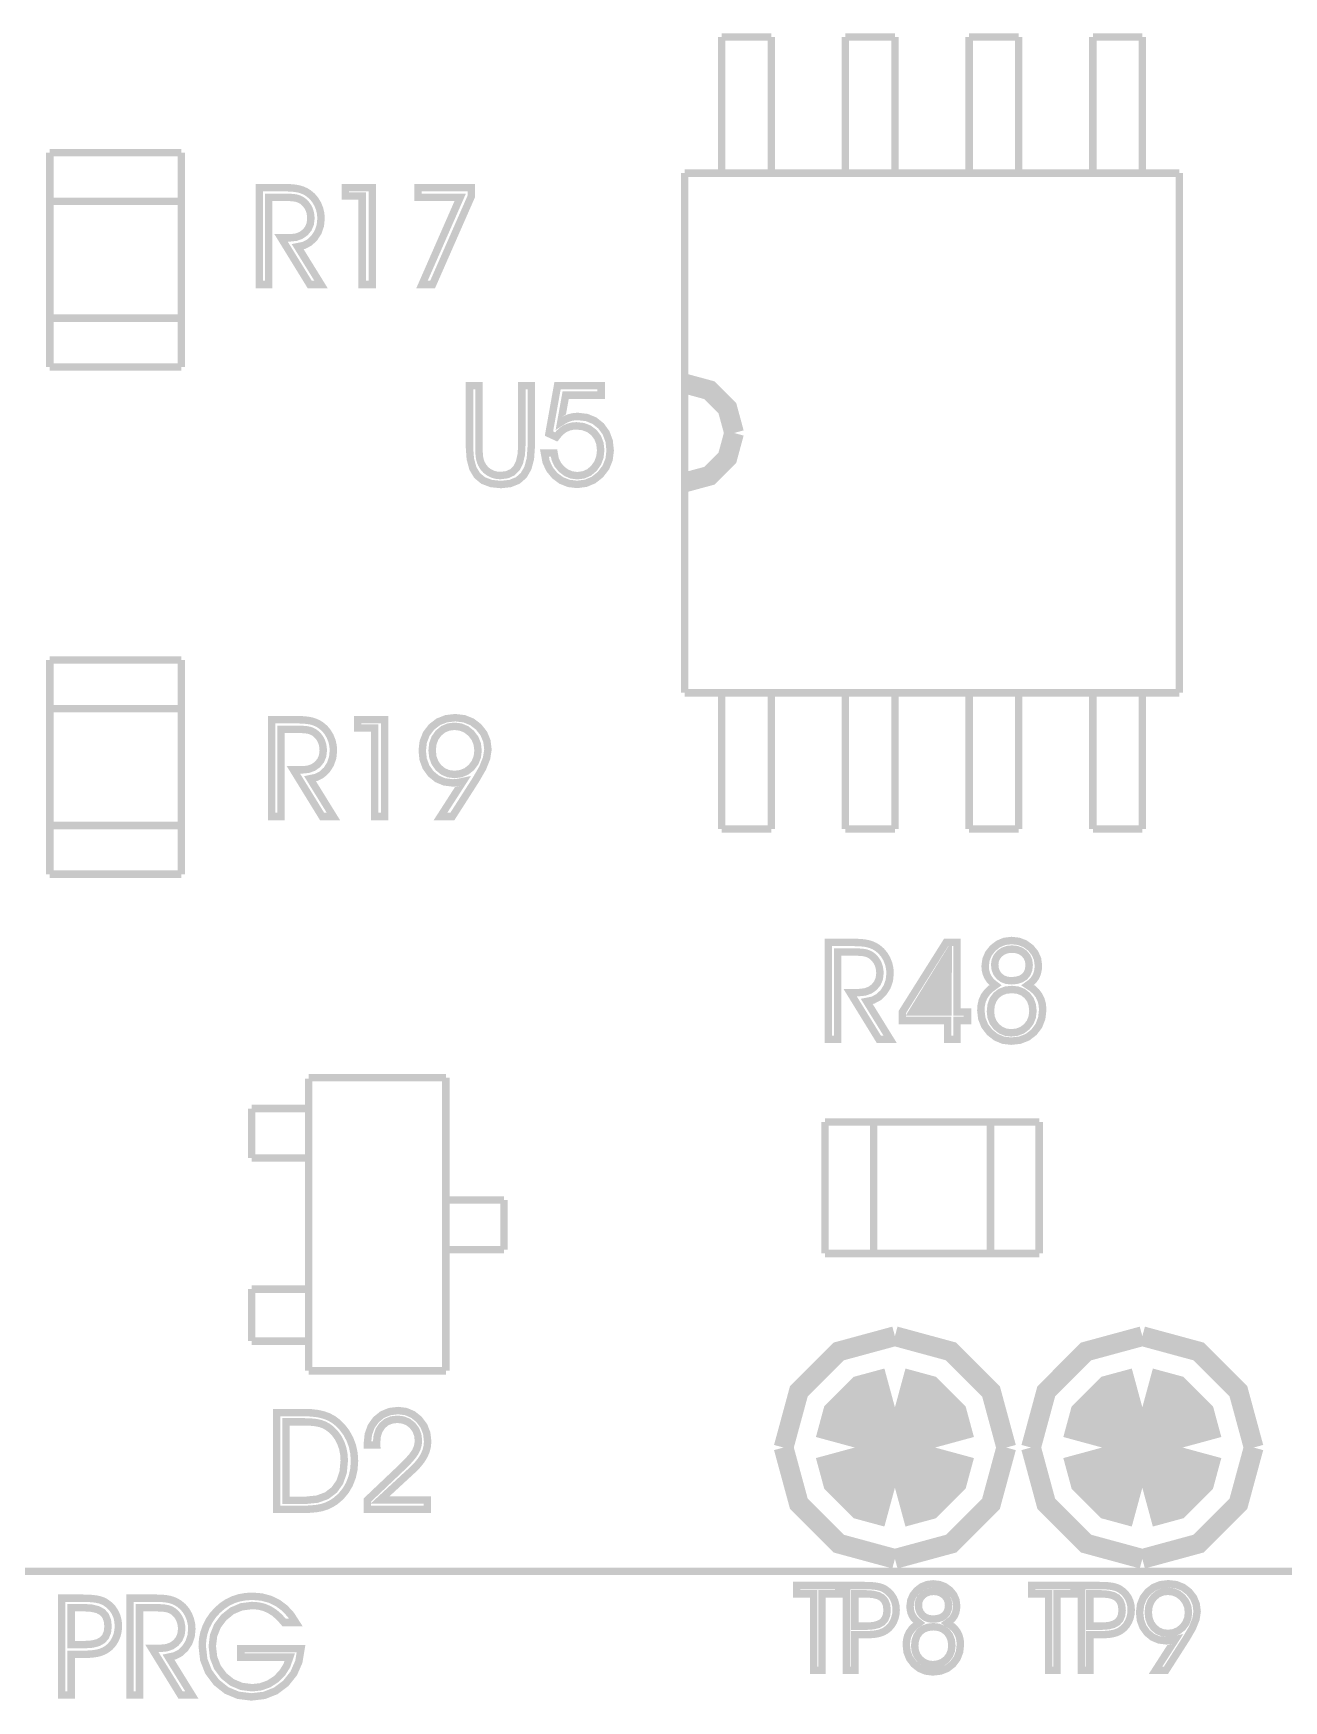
# Model space of a CAD drawing. Extents: x -2.25 to 2.25, y -2.04 to 2.05.
# Drawn here: x 0.677 to 1.182, y 0.141 to 0.815 of the extents above; entities that cross this region are included whole.
import ezdxf

# ---------------------------------------------------------------- set-up
doc = ezdxf.new("R2010")
doc.units = 0
doc.header["$LTSCALE"] = 0.000394
for name, color, linetype in [('DD', 7, 'CONTINUOUS'), ('M4', 7, 'CONTINUOUS'), ('ML', 7, 'CONTINUOUS'), ('TO', 7, 'CONTINUOUS')]:
    doc.layers.add(name, color=color, linetype=linetype)

msp = doc.modelspace()

# ---------------------------------------------------------------- linework, layer by layer
at = {"layer": 'DD', "linetype": 'CONTINUOUS', "const_width": 0.003}
msp.add_lwpolyline([(-1.89, 0.193307), (1.81, 0.193307)], dxfattribs=at)
at = {"layer": 'M4', "color": 7, "linetype": 'CONTINUOUS', "const_width": 0.003}
for points in [[(0.954996, 0.813307), (0.975, 0.813307)], [(0.954996, 0.758307), (0.954996, 0.813307)], [(0.975, 0.758307), (0.975, 0.813307)], [(1.005, 0.813307), (1.025, 0.813307)], [(1.005, 0.758307), (1.005, 0.813307)], [(1.025, 0.758307), (1.025, 0.813307)], [(1.055, 0.758307), (1.055, 0.813307)], [(1.055, 0.813307), (1.074996, 0.813307)], [(1.074996, 0.758307), (1.074996, 0.813307)], [(1.105, 0.813307), (1.125, 0.813307)], [(1.105, 0.758307), (1.105, 0.813307)], [(1.125, 0.758307), (1.125, 0.813307)], [(0.683425, 0.76661), (0.736571, 0.76661)], [(0.683425, 0.680004), (0.683425, 0.76661)], [(0.736571, 0.680004), (0.736571, 0.76661)], [(0.94, 0.673307), (0.94, 0.758307)], [(0.94, 0.758307), (1.14, 0.758307)], [(1.14, 0.548307), (1.14, 0.758307)], [(0.683425, 0.746925), (0.736571, 0.746925)], [(0.683425, 0.699689), (0.736571, 0.699689)], [(0.683425, 0.680004), (0.736571, 0.680004)], [(0.94, 0.632307), (0.94, 0.673307)], [(0.959996, 0.653307), (0.957259, 0.663385), (0.950078, 0.670566), (0.94, 0.673303)], [(0.959996, 0.653307), (0.957259, 0.663385), (0.950078, 0.670566), (0.94, 0.673303)], [(0.94, 0.633311), (0.950078, 0.636048), (0.957259, 0.643229), (0.959996, 0.653307)], [(0.94, 0.633311), (0.950078, 0.636048), (0.957259, 0.643229), (0.959996, 0.653307)], [(0.94, 0.548307), (0.94, 0.633307)], [(0.683425, 0.56161), (0.736571, 0.56161)], [(0.683425, 0.475004), (0.683425, 0.56161)], [(0.736571, 0.475004), (0.736571, 0.56161)], [(0.94, 0.548307), (1.14, 0.548307)], [(0.954996, 0.493307), (0.954996, 0.548307)], [(0.975, 0.493307), (0.975, 0.548307)], [(1.005, 0.493307), (1.005, 0.548307)], [(1.025, 0.493307), (1.025, 0.548307)], [(1.055, 0.493307), (1.055, 0.548307)], [(1.074996, 0.493307), (1.074996, 0.548307)], [(1.105, 0.493307), (1.105, 0.548307)], [(1.125, 0.493307), (1.125, 0.548307)], [(0.683425, 0.541925), (0.736571, 0.541925)], [(0.683425, 0.494689), (0.736571, 0.494689)], [(0.954996, 0.493307), (0.975, 0.493307)], [(1.005, 0.493307), (1.025, 0.493307)], [(1.055, 0.493307), (1.074996, 0.493307)], [(1.105, 0.493307), (1.125, 0.493307)], [(0.683425, 0.475004), (0.736571, 0.475004)], [(0.788, 0.392807), (0.8435, 0.392807)], [(0.788, 0.274307), (0.788, 0.392307)], [(0.8435, 0.274307), (0.8435, 0.392807)], [(0.765, 0.360307), (0.765, 0.380307)], [(0.765, 0.380307), (0.788, 0.380307)], [(0.996693, 0.374882), (1.083303, 0.374882)], [(0.996693, 0.321732), (0.996693, 0.374882)], [(1.016378, 0.321732), (1.016378, 0.374882)], [(1.063618, 0.321732), (1.063618, 0.374882)], [(1.083303, 0.321732), (1.083303, 0.374882)], [(0.765, 0.360307), (0.788, 0.360307)], [(0.844, 0.343307), (0.867, 0.343307)], [(0.867, 0.323307), (0.867, 0.343307)], [(0.844, 0.323307), (0.867, 0.323307)], [(0.996693, 0.321732), (1.083303, 0.321732)], [(0.765, 0.286307), (0.765, 0.307307)], [(0.765, 0.307307), (0.788, 0.307307)], [(0.765, 0.286307), (0.788, 0.286307)], [(0.788, 0.274307), (0.8435, 0.274307)]]:
    msp.add_lwpolyline(points, dxfattribs=at)
at = {"layer": 'ML', "color": 7, "linetype": 'CONTINUOUS', "const_width": 0.0325}
for points in [[(1.025, 0.259555), (1.01681, 0.257331), (1.010976, 0.251497), (1.008752, 0.243307)], [(1.025, 0.259555), (1.01681, 0.257331), (1.010976, 0.251497), (1.008752, 0.243307)], [(1.041248, 0.243307), (1.039024, 0.251497), (1.03319, 0.257331), (1.025, 0.259555)], [(1.041248, 0.243307), (1.039024, 0.251497), (1.03319, 0.257331), (1.025, 0.259555)], [(1.125, 0.259555), (1.11681, 0.257331), (1.110976, 0.251497), (1.108752, 0.243307)], [(1.125, 0.259555), (1.11681, 0.257331), (1.110976, 0.251497), (1.108752, 0.243307)], [(1.141248, 0.243307), (1.139024, 0.251497), (1.13319, 0.257331), (1.125, 0.259555)], [(1.141248, 0.243307), (1.139024, 0.251497), (1.13319, 0.257331), (1.125, 0.259555)], [(1.008752, 0.243307), (1.010976, 0.235117), (1.01681, 0.229283), (1.025, 0.227059)], [(1.008752, 0.243307), (1.010976, 0.235117), (1.01681, 0.229283), (1.025, 0.227059)], [(1.025, 0.227059), (1.03319, 0.229283), (1.039024, 0.235117), (1.041248, 0.243307)], [(1.025, 0.227059), (1.03319, 0.229283), (1.039024, 0.235117), (1.041248, 0.243307)], [(1.108748, 0.243307), (1.110972, 0.235117), (1.116806, 0.229283), (1.124996, 0.227059)], [(1.108748, 0.243307), (1.110972, 0.235117), (1.116806, 0.229283), (1.124996, 0.227059)], [(1.124996, 0.227059), (1.133186, 0.229283), (1.13902, 0.235117), (1.141244, 0.243307)], [(1.124996, 0.227059), (1.133186, 0.229283), (1.13902, 0.235117), (1.141244, 0.243307)]]:
    msp.add_lwpolyline(points, dxfattribs=at)
at = {"layer": 'TO', "color": 7, "linetype": 'CONTINUOUS'}
for points, const_width in [([(0.771878, 0.748583), (0.771878, 0.713307), (0.768091, 0.713307), (0.768091, 0.752425), (0.778598, 0.752425), (0.780758, 0.752367), (0.782615, 0.752193), (0.784173, 0.751902), (0.785535, 0.751478), (0.786809, 0.7509), (0.788, 0.750169), (0.789449, 0.748956), (0.790679, 0.747497), (0.791693, 0.745787), (0.792449, 0.743925), (0.792901, 0.741991), (0.793051, 0.739984), (0.792752, 0.737097), (0.791853, 0.734492), (0.790354, 0.732169), (0.788401, 0.730311), (0.78615, 0.72912), (0.783598, 0.728594), (0.793051, 0.713307), (0.788484, 0.713307), (0.776874, 0.732169), (0.780579, 0.732169), (0.782899, 0.732411), (0.78491, 0.733135), (0.786614, 0.734343), (0.787905, 0.735931), (0.788682, 0.737797), (0.788941, 0.739937), (0.788862, 0.741271), (0.788625, 0.742525), (0.788228, 0.743697), (0.787681, 0.744776), (0.786978, 0.74576), (0.786118, 0.74665), (0.785295, 0.74728), (0.784369, 0.747778), (0.783339, 0.748146), (0.781973, 0.748388), (0.780041, 0.748534), (0.777543, 0.748583), (0.771878, 0.748583)], 0.003), ([(0.771878, 0.748583), (0.771878, 0.713307), (0.768091, 0.713307), (0.768091, 0.752425), (0.778598, 0.752425), (0.780758, 0.752367), (0.782615, 0.752193), (0.784173, 0.751902), (0.785535, 0.751478), (0.786809, 0.7509), (0.788, 0.750169), (0.789449, 0.748956), (0.790679, 0.747497), (0.791693, 0.745787), (0.792449, 0.743925), (0.792901, 0.741991), (0.793051, 0.739984), (0.792752, 0.737097), (0.791853, 0.734492), (0.790354, 0.732169), (0.788401, 0.730311), (0.78615, 0.72912), (0.783598, 0.728594), (0.793051, 0.713307), (0.788484, 0.713307), (0.776874, 0.732169), (0.780579, 0.732169), (0.782899, 0.732411), (0.78491, 0.733135), (0.786614, 0.734343), (0.787905, 0.735931), (0.788682, 0.737797), (0.788941, 0.739937), (0.788862, 0.741271), (0.788625, 0.742525), (0.788228, 0.743697), (0.787681, 0.744776), (0.786978, 0.74576), (0.786118, 0.74665), (0.785295, 0.74728), (0.784369, 0.747778), (0.783339, 0.748146), (0.781973, 0.748388), (0.780041, 0.748534), (0.777543, 0.748583), (0.771878, 0.748583)], 0.003), ([(0.813756, 0.713307), (0.809673, 0.713307), (0.809673, 0.749071), (0.80285, 0.749071), (0.80285, 0.752425), (0.813756, 0.752425), (0.813756, 0.713307)], 0.003), ([(0.813756, 0.713307), (0.809673, 0.713307), (0.809673, 0.749071), (0.80285, 0.749071), (0.80285, 0.752425), (0.813756, 0.752425), (0.813756, 0.713307)], 0.003), ([(0.838138, 0.713307), (0.833839, 0.713307), (0.849315, 0.748583), (0.832197, 0.748583), (0.832197, 0.752425), (0.853772, 0.752425), (0.853772, 0.748906), (0.838138, 0.713307)], 0.003), ([(0.838138, 0.713307), (0.833839, 0.713307), (0.849315, 0.748583), (0.832197, 0.748583), (0.832197, 0.752425), (0.853772, 0.752425), (0.853772, 0.748906), (0.838138, 0.713307)], 0.003), ([(0.853035, 0.672425), (0.856878, 0.672425), (0.856878, 0.647685), (0.856903, 0.645928), (0.856979, 0.644494), (0.857106, 0.643386), (0.857295, 0.642472), (0.857547, 0.641632), (0.857866, 0.640862), (0.858678, 0.639479), (0.859703, 0.638315), (0.860949, 0.63737), (0.862357, 0.636667), (0.863886, 0.636244), (0.865535, 0.636102), (0.868231, 0.636439), (0.870416, 0.637449), (0.872091, 0.63913), (0.873268, 0.64151), (0.873974, 0.644632), (0.874209, 0.648492), (0.874209, 0.672425), (0.877996, 0.672425), (0.877996, 0.647547), (0.87766, 0.642908), (0.876651, 0.639128), (0.874969, 0.636205), (0.87261, 0.634133), (0.869552, 0.632888), (0.865799, 0.632472), (0.861797, 0.632879), (0.858574, 0.634099), (0.856126, 0.63613), (0.854408, 0.63902), (0.853378, 0.642825), (0.853035, 0.647547), (0.853035, 0.672425)], 0.003), ([(0.853035, 0.672425), (0.856878, 0.672425), (0.856878, 0.647685), (0.856903, 0.645928), (0.856979, 0.644494), (0.857106, 0.643386), (0.857295, 0.642472), (0.857547, 0.641632), (0.857866, 0.640862), (0.858678, 0.639479), (0.859703, 0.638315), (0.860949, 0.63737), (0.862357, 0.636667), (0.863886, 0.636244), (0.865535, 0.636102), (0.868231, 0.636439), (0.870416, 0.637449), (0.872091, 0.63913), (0.873268, 0.64151), (0.873974, 0.644632), (0.874209, 0.648492), (0.874209, 0.672425), (0.877996, 0.672425), (0.877996, 0.647547), (0.87766, 0.642908), (0.876651, 0.639128), (0.874969, 0.636205), (0.87261, 0.634133), (0.869552, 0.632888), (0.865799, 0.632472), (0.861797, 0.632879), (0.858574, 0.634099), (0.856126, 0.63613), (0.854408, 0.63902), (0.853378, 0.642825), (0.853035, 0.647547), (0.853035, 0.672425)], 0.003), ([(0.883343, 0.645181), (0.88724, 0.645181), (0.887668, 0.642767), (0.888661, 0.640608), (0.89022, 0.638709), (0.892164, 0.637231), (0.894312, 0.636344), (0.896665, 0.636047), (0.899164, 0.636378), (0.90139, 0.637369), (0.903343, 0.63902), (0.904855, 0.64115), (0.905764, 0.643592), (0.906067, 0.646339), (0.905764, 0.649086), (0.904855, 0.651463), (0.903343, 0.653472), (0.901338, 0.654985), (0.898958, 0.655894), (0.896209, 0.656197), (0.8946, 0.656071), (0.893096, 0.655696), (0.891697, 0.655075), (0.890407, 0.654205), (0.889217, 0.653075), (0.88813, 0.651685), (0.885165, 0.653051), (0.888634, 0.672425), (0.906276, 0.672425), (0.906276, 0.668583), (0.891917, 0.668583), (0.889953, 0.657673), (0.891076, 0.658407), (0.892189, 0.658993), (0.893291, 0.659433), (0.894429, 0.659739), (0.895624, 0.659923), (0.896878, 0.659984), (0.900463, 0.659553), (0.90359, 0.658262), (0.90626, 0.656114), (0.908286, 0.653297), (0.909503, 0.650003), (0.909909, 0.646228), (0.909475, 0.642622), (0.908172, 0.639391), (0.906, 0.636535), (0.903211, 0.63431), (0.900052, 0.632973), (0.896528, 0.632528), (0.893177, 0.632922), (0.890167, 0.634107), (0.887504, 0.636087), (0.885384, 0.638681), (0.883995, 0.641713), (0.883343, 0.645181)], 0.003), ([(0.883343, 0.645181), (0.88724, 0.645181), (0.887668, 0.642767), (0.888661, 0.640608), (0.89022, 0.638709), (0.892164, 0.637231), (0.894312, 0.636344), (0.896665, 0.636047), (0.899164, 0.636378), (0.90139, 0.637369), (0.903343, 0.63902), (0.904855, 0.64115), (0.905764, 0.643592), (0.906067, 0.646339), (0.905764, 0.649086), (0.904855, 0.651463), (0.903343, 0.653472), (0.901338, 0.654985), (0.898958, 0.655894), (0.896209, 0.656197), (0.8946, 0.656071), (0.893096, 0.655696), (0.891697, 0.655075), (0.890407, 0.654205), (0.889217, 0.653075), (0.88813, 0.651685), (0.885165, 0.653051), (0.888634, 0.672425), (0.906276, 0.672425), (0.906276, 0.668583), (0.891917, 0.668583), (0.889953, 0.657673), (0.891076, 0.658407), (0.892189, 0.658993), (0.893291, 0.659433), (0.894429, 0.659739), (0.895624, 0.659923), (0.896878, 0.659984), (0.900463, 0.659553), (0.90359, 0.658262), (0.90626, 0.656114), (0.908286, 0.653297), (0.909503, 0.650003), (0.909909, 0.646228), (0.909475, 0.642622), (0.908172, 0.639391), (0.906, 0.636535), (0.903211, 0.63431), (0.900052, 0.632973), (0.896528, 0.632528), (0.893177, 0.632922), (0.890167, 0.634107), (0.887504, 0.636087), (0.885384, 0.638681), (0.883995, 0.641713), (0.883343, 0.645181)], 0.003), ([(0.959996, 0.653307), (0.957259, 0.663385), (0.950078, 0.670566), (0.94, 0.673303)], 0.007996), ([(0.959996, 0.653307), (0.957259, 0.663385), (0.950078, 0.670566), (0.94, 0.673303)], 0.007996), ([(0.94, 0.633311), (0.950078, 0.636048), (0.957259, 0.643229), (0.959996, 0.653307)], 0.007996), ([(0.94, 0.633311), (0.950078, 0.636048), (0.957259, 0.643229), (0.959996, 0.653307)], 0.007996), ([(0.84611, 0.498307), (0.841303, 0.498307), (0.850429, 0.512484), (0.849616, 0.512307), (0.848845, 0.51216), (0.848118, 0.512043), (0.847442, 0.51196), (0.84681, 0.511913), (0.84622, 0.511898), (0.842875, 0.51231), (0.839941, 0.513545), (0.837417, 0.515602), (0.835484, 0.518289), (0.834326, 0.521397), (0.833941, 0.524929), (0.834359, 0.528556), (0.835613, 0.531738), (0.837701, 0.534472), (0.840433, 0.536574), (0.843621, 0.537833), (0.847264, 0.538252), (0.850848, 0.537838), (0.854002, 0.536597), (0.856728, 0.534528), (0.858828, 0.53186), (0.860088, 0.528812), (0.860508, 0.525386), (0.85997, 0.521944), (0.858356, 0.517894), (0.855665, 0.513236), (0.855387, 0.512796), (0.855155, 0.512429), (0.854969, 0.512134), (0.84611, 0.498307)], 0.003), ([(0.84611, 0.498307), (0.841303, 0.498307), (0.850429, 0.512484), (0.849616, 0.512307), (0.848845, 0.51216), (0.848118, 0.512043), (0.847442, 0.51196), (0.84681, 0.511913), (0.84622, 0.511898), (0.842875, 0.51231), (0.839941, 0.513545), (0.837417, 0.515602), (0.835484, 0.518289), (0.834326, 0.521397), (0.833941, 0.524929), (0.834359, 0.528556), (0.835613, 0.531738), (0.837701, 0.534472), (0.840433, 0.536574), (0.843621, 0.537833), (0.847264, 0.538252), (0.850848, 0.537838), (0.854002, 0.536597), (0.856728, 0.534528), (0.858828, 0.53186), (0.860088, 0.528812), (0.860508, 0.525386), (0.85997, 0.521944), (0.858356, 0.517894), (0.855665, 0.513236), (0.855387, 0.512796), (0.855155, 0.512429), (0.854969, 0.512134), (0.84611, 0.498307)], 0.003), ([(0.776878, 0.533583), (0.776878, 0.498307), (0.773091, 0.498307), (0.773091, 0.537425), (0.783598, 0.537425), (0.785758, 0.537367), (0.787615, 0.537193), (0.789173, 0.536902), (0.790535, 0.536478), (0.791809, 0.5359), (0.793, 0.535169), (0.794449, 0.533956), (0.795679, 0.532497), (0.796693, 0.530787), (0.797449, 0.528925), (0.797901, 0.526991), (0.798051, 0.524984), (0.797752, 0.522097), (0.796853, 0.519492), (0.795354, 0.517169), (0.793401, 0.515311), (0.79115, 0.51412), (0.788598, 0.513594), (0.798051, 0.498307), (0.793484, 0.498307), (0.781874, 0.517169), (0.785579, 0.517169), (0.787899, 0.517411), (0.78991, 0.518135), (0.791614, 0.519343), (0.792905, 0.520931), (0.793682, 0.522797), (0.793941, 0.524937), (0.793862, 0.526271), (0.793625, 0.527525), (0.793228, 0.528697), (0.792681, 0.529776), (0.791978, 0.53076), (0.791118, 0.53165), (0.790295, 0.53228), (0.789369, 0.532778), (0.788339, 0.533146), (0.786973, 0.533388), (0.785041, 0.533534), (0.782543, 0.533583), (0.776878, 0.533583)], 0.003), ([(0.776878, 0.533583), (0.776878, 0.498307), (0.773091, 0.498307), (0.773091, 0.537425), (0.783598, 0.537425), (0.785758, 0.537367), (0.787615, 0.537193), (0.789173, 0.536902), (0.790535, 0.536478), (0.791809, 0.5359), (0.793, 0.535169), (0.794449, 0.533956), (0.795679, 0.532497), (0.796693, 0.530787), (0.797449, 0.528925), (0.797901, 0.526991), (0.798051, 0.524984), (0.797752, 0.522097), (0.796853, 0.519492), (0.795354, 0.517169), (0.793401, 0.515311), (0.79115, 0.51412), (0.788598, 0.513594), (0.798051, 0.498307), (0.793484, 0.498307), (0.781874, 0.517169), (0.785579, 0.517169), (0.787899, 0.517411), (0.78991, 0.518135), (0.791614, 0.519343), (0.792905, 0.520931), (0.793682, 0.522797), (0.793941, 0.524937), (0.793862, 0.526271), (0.793625, 0.527525), (0.793228, 0.528697), (0.792681, 0.529776), (0.791978, 0.53076), (0.791118, 0.53165), (0.790295, 0.53228), (0.789369, 0.532778), (0.788339, 0.533146), (0.786973, 0.533388), (0.785041, 0.533534), (0.782543, 0.533583), (0.776878, 0.533583)], 0.003), ([(0.818756, 0.498307), (0.814673, 0.498307), (0.814673, 0.534071), (0.80785, 0.534071), (0.80785, 0.537425), (0.818756, 0.537425), (0.818756, 0.498307)], 0.003), ([(0.818756, 0.498307), (0.814673, 0.498307), (0.814673, 0.534071), (0.80785, 0.534071), (0.80785, 0.537425), (0.818756, 0.537425), (0.818756, 0.498307)], 0.003), ([(0.847028, 0.515307), (0.849564, 0.515619), (0.851814, 0.516553), (0.853776, 0.518106), (0.855289, 0.52011), (0.856197, 0.522403), (0.8565, 0.524984), (0.856191, 0.527592), (0.855263, 0.529917), (0.85372, 0.531953), (0.851736, 0.533527), (0.849487, 0.53447), (0.846972, 0.534783), (0.844551, 0.534479), (0.842408, 0.533566), (0.840543, 0.532043), (0.839101, 0.530049), (0.838237, 0.527713), (0.837949, 0.525039), (0.838233, 0.522373), (0.839087, 0.520043), (0.840516, 0.518051), (0.842376, 0.516528), (0.844548, 0.515613), (0.847028, 0.515307)], 0.003), ([(0.847028, 0.515307), (0.849564, 0.515619), (0.851814, 0.516553), (0.853776, 0.518106), (0.855289, 0.52011), (0.856197, 0.522403), (0.8565, 0.524984), (0.856191, 0.527592), (0.855263, 0.529917), (0.85372, 0.531953), (0.851736, 0.533527), (0.849487, 0.53447), (0.846972, 0.534783), (0.844551, 0.534479), (0.842408, 0.533566), (0.840543, 0.532043), (0.839101, 0.530049), (0.838237, 0.527713), (0.837949, 0.525039), (0.838233, 0.522373), (0.839087, 0.520043), (0.840516, 0.518051), (0.842376, 0.516528), (0.844548, 0.515613), (0.847028, 0.515307)], 0.003), ([(1.001878, 0.443583), (1.001878, 0.408307), (0.998091, 0.408307), (0.998091, 0.447425), (1.008598, 0.447425), (1.010758, 0.447367), (1.012615, 0.447193), (1.014173, 0.446902), (1.015535, 0.446478), (1.016809, 0.4459), (1.018, 0.445169), (1.019449, 0.443956), (1.020679, 0.442497), (1.021693, 0.440787), (1.022449, 0.438925), (1.022901, 0.436991), (1.023051, 0.434984), (1.022752, 0.432097), (1.021853, 0.429492), (1.020354, 0.427169), (1.018401, 0.425311), (1.01615, 0.42412), (1.013598, 0.423594), (1.023051, 0.408307), (1.018484, 0.408307), (1.006874, 0.427169), (1.010579, 0.427169), (1.012899, 0.427411), (1.01491, 0.428135), (1.016614, 0.429343), (1.017905, 0.430931), (1.018682, 0.432797), (1.018941, 0.434937), (1.018862, 0.436271), (1.018625, 0.437525), (1.018228, 0.438697), (1.017681, 0.439776), (1.016978, 0.44076), (1.016118, 0.44165), (1.015295, 0.44228), (1.014369, 0.442778), (1.013339, 0.443146), (1.011973, 0.443388), (1.010041, 0.443534), (1.007543, 0.443583), (1.001878, 0.443583)], 0.003), ([(1.001878, 0.443583), (1.001878, 0.408307), (0.998091, 0.408307), (0.998091, 0.447425), (1.008598, 0.447425), (1.010758, 0.447367), (1.012615, 0.447193), (1.014173, 0.446902), (1.015535, 0.446478), (1.016809, 0.4459), (1.018, 0.445169), (1.019449, 0.443956), (1.020679, 0.442497), (1.021693, 0.440787), (1.022449, 0.438925), (1.022901, 0.436991), (1.023051, 0.434984), (1.022752, 0.432097), (1.021853, 0.429492), (1.020354, 0.427169), (1.018401, 0.425311), (1.01615, 0.42412), (1.013598, 0.423594), (1.023051, 0.408307), (1.018484, 0.408307), (1.006874, 0.427169), (1.010579, 0.427169), (1.012899, 0.427411), (1.01491, 0.428135), (1.016614, 0.429343), (1.017905, 0.430931), (1.018682, 0.432797), (1.018941, 0.434937), (1.018862, 0.436271), (1.018625, 0.437525), (1.018228, 0.438697), (1.017681, 0.439776), (1.016978, 0.44076), (1.016118, 0.44165), (1.015295, 0.44228), (1.014369, 0.442778), (1.013339, 0.443146), (1.011973, 0.443388), (1.010041, 0.443534), (1.007543, 0.443583), (1.001878, 0.443583)], 0.003), ([(1.050075, 0.408307), (1.046287, 0.408307), (1.046287, 0.415862), (1.027965, 0.415862), (1.027965, 0.419276), (1.045689, 0.447425), (1.050075, 0.447425), (1.050075, 0.419276), (1.054319, 0.419276), (1.054319, 0.415862), (1.050075, 0.415862), (1.050075, 0.408307)], 0.003), ([(1.050075, 0.408307), (1.046287, 0.408307), (1.046287, 0.415862), (1.027965, 0.415862), (1.027965, 0.419276), (1.045689, 0.447425), (1.050075, 0.447425), (1.050075, 0.419276), (1.054319, 0.419276), (1.054319, 0.415862), (1.050075, 0.415862), (1.050075, 0.408307)], 0.003), ([(1.046398, 0.419276), (1.046551, 0.442913), (1.031988, 0.419276), (1.046398, 0.419276)], 0.003), ([(1.046398, 0.419276), (1.046551, 0.442913), (1.031988, 0.419276), (1.046398, 0.419276)], 0.003), ([(1.065654, 0.430157), (1.064389, 0.431133), (1.063346, 0.432238), (1.062528, 0.433469), (1.061936, 0.434826), (1.06158, 0.436292), (1.061461, 0.437862), (1.06181, 0.440533), (1.062856, 0.442956), (1.064598, 0.445134), (1.066824, 0.446838), (1.069337, 0.447863), (1.072138, 0.448205), (1.075038, 0.447875), (1.077614, 0.446882), (1.079866, 0.445224), (1.081602, 0.443111), (1.082645, 0.440748), (1.082992, 0.438138), (1.082874, 0.436424), (1.08252, 0.434879), (1.081929, 0.433496), (1.081095, 0.432263), (1.080002, 0.431149), (1.078646, 0.430157), (1.080526, 0.428919), (1.082055, 0.427525), (1.083232, 0.425976), (1.084067, 0.424256), (1.084569, 0.422342), (1.084736, 0.420236), (1.084341, 0.416765), (1.083155, 0.413724), (1.081177, 0.411114), (1.078571, 0.40912), (1.075502, 0.407925), (1.071972, 0.407528), (1.068726, 0.407928), (1.065828, 0.409132), (1.06328, 0.411142), (1.0613, 0.41373), (1.060115, 0.416673), (1.05972, 0.419972), (1.059873, 0.422102), (1.060334, 0.424019), (1.061106, 0.42572), (1.062224, 0.427276), (1.063741, 0.428754), (1.065654, 0.430157)], 0.003), ([(1.065654, 0.430157), (1.064389, 0.431133), (1.063346, 0.432238), (1.062528, 0.433469), (1.061936, 0.434826), (1.06158, 0.436292), (1.061461, 0.437862), (1.06181, 0.440533), (1.062856, 0.442956), (1.064598, 0.445134), (1.066824, 0.446838), (1.069337, 0.447863), (1.072138, 0.448205), (1.075038, 0.447875), (1.077614, 0.446882), (1.079866, 0.445224), (1.081602, 0.443111), (1.082645, 0.440748), (1.082992, 0.438138), (1.082874, 0.436424), (1.08252, 0.434879), (1.081929, 0.433496), (1.081095, 0.432263), (1.080002, 0.431149), (1.078646, 0.430157), (1.080526, 0.428919), (1.082055, 0.427525), (1.083232, 0.425976), (1.084067, 0.424256), (1.084569, 0.422342), (1.084736, 0.420236), (1.084341, 0.416765), (1.083155, 0.413724), (1.081177, 0.411114), (1.078571, 0.40912), (1.075502, 0.407925), (1.071972, 0.407528), (1.068726, 0.407928), (1.065828, 0.409132), (1.06328, 0.411142), (1.0613, 0.41373), (1.060115, 0.416673), (1.05972, 0.419972), (1.059873, 0.422102), (1.060334, 0.424019), (1.061106, 0.42572), (1.062224, 0.427276), (1.063741, 0.428754), (1.065654, 0.430157)], 0.003), ([(1.065331, 0.438457), (1.065536, 0.436643), (1.066151, 0.43507), (1.067177, 0.433744), (1.068528, 0.432736), (1.070126, 0.432131), (1.071972, 0.431929), (1.074139, 0.432113), (1.075943, 0.432663), (1.077382, 0.433579), (1.078427, 0.434843), (1.079052, 0.436431), (1.07926, 0.438346), (1.079043, 0.440112), (1.078393, 0.441647), (1.077307, 0.442953), (1.07589, 0.443945), (1.074226, 0.444541), (1.072319, 0.44474), (1.070439, 0.444541), (1.068777, 0.443941), (1.067331, 0.442941), (1.066221, 0.441642), (1.065554, 0.440147), (1.065331, 0.438457)], 0.003), ([(1.065331, 0.438457), (1.065536, 0.436643), (1.066151, 0.43507), (1.067177, 0.433744), (1.068528, 0.432736), (1.070126, 0.432131), (1.071972, 0.431929), (1.074139, 0.432113), (1.075943, 0.432663), (1.077382, 0.433579), (1.078427, 0.434843), (1.079052, 0.436431), (1.07926, 0.438346), (1.079043, 0.440112), (1.078393, 0.441647), (1.077307, 0.442953), (1.07589, 0.443945), (1.074226, 0.444541), (1.072319, 0.44474), (1.070439, 0.444541), (1.068777, 0.443941), (1.067331, 0.442941), (1.066221, 0.441642), (1.065554, 0.440147), (1.065331, 0.438457)], 0.003), ([(1.063618, 0.419539), (1.063887, 0.41719), (1.064697, 0.415125), (1.066047, 0.413343), (1.067786, 0.411975), (1.069761, 0.411155), (1.071972, 0.410882), (1.074381, 0.41116), (1.076489, 0.411995), (1.078299, 0.413386), (1.07968, 0.415196), (1.080508, 0.417301), (1.080783, 0.419697), (1.080524, 0.422145), (1.079744, 0.42425), (1.078445, 0.426016), (1.07672, 0.427345), (1.074661, 0.428143), (1.072264, 0.428409), (1.069782, 0.428146), (1.067674, 0.427353), (1.065937, 0.426031), (1.064648, 0.424253), (1.063875, 0.42209), (1.063618, 0.419539)], 0.003), ([(1.063618, 0.419539), (1.063887, 0.41719), (1.064697, 0.415125), (1.066047, 0.413343), (1.067786, 0.411975), (1.069761, 0.411155), (1.071972, 0.410882), (1.074381, 0.41116), (1.076489, 0.411995), (1.078299, 0.413386), (1.07968, 0.415196), (1.080508, 0.417301), (1.080783, 0.419697), (1.080524, 0.422145), (1.079744, 0.42425), (1.078445, 0.426016), (1.07672, 0.427345), (1.074661, 0.428143), (1.072264, 0.428409), (1.069782, 0.428146), (1.067674, 0.427353), (1.065937, 0.426031), (1.064648, 0.424253), (1.063875, 0.42209), (1.063618, 0.419539)], 0.003), ([(1.025, 0.288307), (1.002318, 0.282148), (0.986159, 0.265989), (0.98, 0.243307)], 0.007996), ([(1.025, 0.288307), (1.002318, 0.282148), (0.986159, 0.265989), (0.98, 0.243307)], 0.007996), ([(1.07, 0.243307), (1.063841, 0.265989), (1.047682, 0.282148), (1.025, 0.288307)], 0.007996), ([(1.07, 0.243307), (1.063841, 0.265989), (1.047682, 0.282148), (1.025, 0.288307)], 0.007996), ([(1.125, 0.288303), (1.102319, 0.282145), (1.086162, 0.265988), (1.080004, 0.243307)], 0.007996), ([(1.125, 0.288303), (1.102319, 0.282145), (1.086162, 0.265988), (1.080004, 0.243307)], 0.007996), ([(1.169996, 0.243307), (1.163838, 0.265988), (1.147681, 0.282145), (1.125, 0.288303)], 0.007996), ([(1.169996, 0.243307), (1.163838, 0.265988), (1.147681, 0.282145), (1.125, 0.288303)], 0.007996), ([(0.77513, 0.257425), (0.786256, 0.257425), (0.789156, 0.257324), (0.79173, 0.257019), (0.793976, 0.256508), (0.795984, 0.255782), (0.797824, 0.254807), (0.799496, 0.253583), (0.801573, 0.251563), (0.80331, 0.249261), (0.804713, 0.246677), (0.805745, 0.243894), (0.806362, 0.240984), (0.806567, 0.237949), (0.80634, 0.234596), (0.805658, 0.231448), (0.80452, 0.228504), (0.802974, 0.225838), (0.801048, 0.223525), (0.798744, 0.221563), (0.797054, 0.220508), (0.795271, 0.219673), (0.793398, 0.219059), (0.791135, 0.21864), (0.78818, 0.21839), (0.784531, 0.218307), (0.77513, 0.218307), (0.77513, 0.257425)], 0.003), ([(0.77513, 0.257425), (0.786256, 0.257425), (0.789156, 0.257324), (0.79173, 0.257019), (0.793976, 0.256508), (0.795984, 0.255782), (0.797824, 0.254807), (0.799496, 0.253583), (0.801573, 0.251563), (0.80331, 0.249261), (0.804713, 0.246677), (0.805745, 0.243894), (0.806362, 0.240984), (0.806567, 0.237949), (0.80634, 0.234596), (0.805658, 0.231448), (0.80452, 0.228504), (0.802974, 0.225838), (0.801048, 0.223525), (0.798744, 0.221563), (0.797054, 0.220508), (0.795271, 0.219673), (0.793398, 0.219059), (0.791135, 0.21864), (0.78818, 0.21839), (0.784531, 0.218307), (0.77513, 0.218307), (0.77513, 0.257425)], 0.003), ([(0.836028, 0.218307), (0.811772, 0.218307), (0.811772, 0.222094), (0.825638, 0.235252), (0.828068, 0.237666), (0.829879, 0.239718), (0.831075, 0.241406), (0.831815, 0.242928), (0.832258, 0.244487), (0.832406, 0.246083), (0.832139, 0.2484), (0.831339, 0.250454), (0.830004, 0.252244), (0.828254, 0.253627), (0.826216, 0.254453), (0.823886, 0.254728), (0.821515, 0.254447), (0.819481, 0.253601), (0.817787, 0.252189), (0.81652, 0.250309), (0.815758, 0.248059), (0.815504, 0.245433), (0.815508, 0.245278), (0.815517, 0.24509), (0.815531, 0.244874), (0.815547, 0.244655), (0.815556, 0.244476), (0.815559, 0.244331), (0.811772, 0.244331), (0.811772, 0.244917), (0.812158, 0.248617), (0.813316, 0.251827), (0.815248, 0.254547), (0.817791, 0.256603), (0.820779, 0.257839), (0.824209, 0.258252), (0.82736, 0.257854), (0.830177, 0.256659), (0.832661, 0.254665), (0.834593, 0.252086), (0.835752, 0.249136), (0.836138, 0.245819), (0.835976, 0.243819), (0.835487, 0.241876), (0.834669, 0.239992), (0.833507, 0.238123), (0.831965, 0.236214), (0.830039, 0.234264), (0.816854, 0.222094), (0.836028, 0.222094), (0.836028, 0.218307)], 0.003), ([(0.836028, 0.218307), (0.811772, 0.218307), (0.811772, 0.222094), (0.825638, 0.235252), (0.828068, 0.237666), (0.829879, 0.239718), (0.831075, 0.241406), (0.831815, 0.242928), (0.832258, 0.244487), (0.832406, 0.246083), (0.832139, 0.2484), (0.831339, 0.250454), (0.830004, 0.252244), (0.828254, 0.253627), (0.826216, 0.254453), (0.823886, 0.254728), (0.821515, 0.254447), (0.819481, 0.253601), (0.817787, 0.252189), (0.81652, 0.250309), (0.815758, 0.248059), (0.815504, 0.245433), (0.815508, 0.245278), (0.815517, 0.24509), (0.815531, 0.244874), (0.815547, 0.244655), (0.815556, 0.244476), (0.815559, 0.244331), (0.811772, 0.244331), (0.811772, 0.244917), (0.812158, 0.248617), (0.813316, 0.251827), (0.815248, 0.254547), (0.817791, 0.256603), (0.820779, 0.257839), (0.824209, 0.258252), (0.82736, 0.257854), (0.830177, 0.256659), (0.832661, 0.254665), (0.834593, 0.252086), (0.835752, 0.249136), (0.836138, 0.245819), (0.835976, 0.243819), (0.835487, 0.241876), (0.834669, 0.239992), (0.833507, 0.238123), (0.831965, 0.236214), (0.830039, 0.234264), (0.816854, 0.222094), (0.836028, 0.222094), (0.836028, 0.218307)], 0.003), ([(0.778917, 0.253693), (0.778917, 0.221984), (0.786898, 0.221984), (0.791493, 0.222449), (0.795326, 0.223845), (0.798394, 0.226173), (0.800635, 0.229359), (0.80198, 0.233319), (0.802429, 0.238051), (0.802277, 0.240551), (0.801821, 0.242916), (0.801063, 0.245146), (0.800015, 0.247197), (0.798706, 0.249018), (0.797138, 0.250602), (0.795816, 0.251608), (0.794393, 0.252402), (0.792866, 0.25298), (0.79105, 0.253377), (0.788757, 0.253614), (0.785988, 0.253693), (0.778917, 0.253693)], 0.003), ([(0.778917, 0.253693), (0.778917, 0.221984), (0.786898, 0.221984), (0.791493, 0.222449), (0.795326, 0.223845), (0.798394, 0.226173), (0.800635, 0.229359), (0.80198, 0.233319), (0.802429, 0.238051), (0.802277, 0.240551), (0.801821, 0.242916), (0.801063, 0.245146), (0.800015, 0.247197), (0.798706, 0.249018), (0.797138, 0.250602), (0.795816, 0.251608), (0.794393, 0.252402), (0.792866, 0.25298), (0.79105, 0.253377), (0.788757, 0.253614), (0.785988, 0.253693), (0.778917, 0.253693)], 0.003), ([(0.98, 0.243307), (0.986159, 0.220626), (1.002318, 0.204466), (1.025, 0.198307)], 0.007996), ([(0.98, 0.243307), (0.986159, 0.220626), (1.002318, 0.204466), (1.025, 0.198307)], 0.007996), ([(1.025, 0.198307), (1.047682, 0.204466), (1.063841, 0.220626), (1.07, 0.243307)], 0.007996), ([(1.025, 0.198307), (1.047682, 0.204466), (1.063841, 0.220626), (1.07, 0.243307)], 0.007996), ([(1.08, 0.243307), (1.086159, 0.220626), (1.102318, 0.204466), (1.125, 0.198307)], 0.007996), ([(1.08, 0.243307), (1.086159, 0.220626), (1.102318, 0.204466), (1.125, 0.198307)], 0.007996), ([(1.125, 0.198307), (1.147682, 0.204466), (1.163841, 0.220626), (1.17, 0.243307)], 0.007996), ([(1.125, 0.198307), (1.147682, 0.204466), (1.163841, 0.220626), (1.17, 0.243307)], 0.007996), ([(0.995488, 0.153307), (0.992126, 0.153307), (0.992126, 0.184173), (0.98528, 0.184173), (0.98528, 0.187535), (1.002331, 0.187535), (1.002331, 0.184173), (0.995488, 0.184173), (0.995488, 0.153307)], 0.003), ([(0.995488, 0.153307), (0.992126, 0.153307), (0.992126, 0.184173), (0.98528, 0.184173), (0.98528, 0.187535), (1.002331, 0.187535), (1.002331, 0.184173), (0.995488, 0.184173), (0.995488, 0.153307)], 0.003), ([(1.005425, 0.187535), (1.012689, 0.187535), (1.014635, 0.187499), (1.016303, 0.18739), (1.017693, 0.187209), (1.018879, 0.186946), (1.01992, 0.186593), (1.020823, 0.18615), (1.022214, 0.185151), (1.02337, 0.183971), (1.024291, 0.18261), (1.024963, 0.181098), (1.025366, 0.179465), (1.0255, 0.177709), (1.02538, 0.176027), (1.025018, 0.174434), (1.024409, 0.172925), (1.023584, 0.171558), (1.022568, 0.170394), (1.021362, 0.169433), (1.020395, 0.168877), (1.019311, 0.168432), (1.01811, 0.168102), (1.01673, 0.167875), (1.015122, 0.167739), (1.01328, 0.167693), (1.008787, 0.167693), (1.008787, 0.153307), (1.005425, 0.153307), (1.005425, 0.187535)], 0.003), ([(1.005425, 0.187535), (1.012689, 0.187535), (1.014635, 0.187499), (1.016303, 0.18739), (1.017693, 0.187209), (1.018879, 0.186946), (1.01992, 0.186593), (1.020823, 0.18615), (1.022214, 0.185151), (1.02337, 0.183971), (1.024291, 0.18261), (1.024963, 0.181098), (1.025366, 0.179465), (1.0255, 0.177709), (1.02538, 0.176027), (1.025018, 0.174434), (1.024409, 0.172925), (1.023584, 0.171558), (1.022568, 0.170394), (1.021362, 0.169433), (1.020395, 0.168877), (1.019311, 0.168432), (1.01811, 0.168102), (1.01673, 0.167875), (1.015122, 0.167739), (1.01328, 0.167693), (1.008787, 0.167693), (1.008787, 0.153307), (1.005425, 0.153307), (1.005425, 0.187535)], 0.003), ([(1.034776, 0.172429), (1.033668, 0.17328), (1.032756, 0.174246), (1.032039, 0.175323), (1.031524, 0.176512), (1.031214, 0.177793), (1.03111, 0.179165), (1.031415, 0.181504), (1.032329, 0.183626), (1.033854, 0.185531), (1.0358, 0.187022), (1.037999, 0.187918), (1.040449, 0.188217), (1.042987, 0.187928), (1.045241, 0.187059), (1.047213, 0.18561), (1.048732, 0.18376), (1.049645, 0.181692), (1.049949, 0.179409), (1.049845, 0.17791), (1.049535, 0.176557), (1.04902, 0.175346), (1.048289, 0.174267), (1.047331, 0.173293), (1.046146, 0.172429), (1.047791, 0.171343), (1.049129, 0.170122), (1.050157, 0.168768), (1.050887, 0.167262), (1.051326, 0.165588), (1.051472, 0.163744), (1.051127, 0.160707), (1.05009, 0.158047), (1.048358, 0.155764), (1.046079, 0.154019), (1.043393, 0.152974), (1.040303, 0.152626), (1.037463, 0.152977), (1.034928, 0.15403), (1.032697, 0.155787), (1.030967, 0.158052), (1.029931, 0.160627), (1.029587, 0.163512), (1.02972, 0.165378), (1.030121, 0.167055), (1.030795, 0.168543), (1.031774, 0.169906), (1.033101, 0.1712), (1.034776, 0.172429)], 0.003), ([(1.034776, 0.172429), (1.033668, 0.17328), (1.032756, 0.174246), (1.032039, 0.175323), (1.031524, 0.176512), (1.031214, 0.177793), (1.03111, 0.179165), (1.031415, 0.181504), (1.032329, 0.183626), (1.033854, 0.185531), (1.0358, 0.187022), (1.037999, 0.187918), (1.040449, 0.188217), (1.042987, 0.187928), (1.045241, 0.187059), (1.047213, 0.18561), (1.048732, 0.18376), (1.049645, 0.181692), (1.049949, 0.179409), (1.049845, 0.17791), (1.049535, 0.176557), (1.04902, 0.175346), (1.048289, 0.174267), (1.047331, 0.173293), (1.046146, 0.172429), (1.047791, 0.171343), (1.049129, 0.170122), (1.050157, 0.168768), (1.050887, 0.167262), (1.051326, 0.165588), (1.051472, 0.163744), (1.051127, 0.160707), (1.05009, 0.158047), (1.048358, 0.155764), (1.046079, 0.154019), (1.043393, 0.152974), (1.040303, 0.152626), (1.037463, 0.152977), (1.034928, 0.15403), (1.032697, 0.155787), (1.030967, 0.158052), (1.029931, 0.160627), (1.029587, 0.163512), (1.02972, 0.165378), (1.030121, 0.167055), (1.030795, 0.168543), (1.031774, 0.169906), (1.033101, 0.1712), (1.034776, 0.172429)], 0.003), ([(1.090488, 0.153307), (1.087126, 0.153307), (1.087126, 0.184173), (1.08028, 0.184173), (1.08028, 0.187535), (1.097331, 0.187535), (1.097331, 0.184173), (1.090488, 0.184173), (1.090488, 0.153307)], 0.003), ([(1.090488, 0.153307), (1.087126, 0.153307), (1.087126, 0.184173), (1.08028, 0.184173), (1.08028, 0.187535), (1.097331, 0.187535), (1.097331, 0.184173), (1.090488, 0.184173), (1.090488, 0.153307)], 0.003), ([(1.100425, 0.187535), (1.107689, 0.187535), (1.109635, 0.187499), (1.111303, 0.18739), (1.112693, 0.187209), (1.113879, 0.186946), (1.11492, 0.186593), (1.115823, 0.18615), (1.117214, 0.185151), (1.11837, 0.183971), (1.119291, 0.18261), (1.119963, 0.181098), (1.120366, 0.179465), (1.1205, 0.177709), (1.12038, 0.176027), (1.120018, 0.174434), (1.119409, 0.172925), (1.118584, 0.171558), (1.117568, 0.170394), (1.116362, 0.169433), (1.115395, 0.168877), (1.114311, 0.168432), (1.11311, 0.168102), (1.11173, 0.167875), (1.110122, 0.167739), (1.10828, 0.167693), (1.103787, 0.167693), (1.103787, 0.153307), (1.100425, 0.153307), (1.100425, 0.187535)], 0.003), ([(1.100425, 0.187535), (1.107689, 0.187535), (1.109635, 0.187499), (1.111303, 0.18739), (1.112693, 0.187209), (1.113879, 0.186946), (1.11492, 0.186593), (1.115823, 0.18615), (1.117214, 0.185151), (1.11837, 0.183971), (1.119291, 0.18261), (1.119963, 0.181098), (1.120366, 0.179465), (1.1205, 0.177709), (1.12038, 0.176027), (1.120018, 0.174434), (1.119409, 0.172925), (1.118584, 0.171558), (1.117568, 0.170394), (1.116362, 0.169433), (1.115395, 0.168877), (1.114311, 0.168432), (1.11311, 0.168102), (1.11173, 0.167875), (1.110122, 0.167739), (1.10828, 0.167693), (1.103787, 0.167693), (1.103787, 0.153307), (1.100425, 0.153307), (1.100425, 0.187535)], 0.003), ([(1.134551, 0.153307), (1.130346, 0.153307), (1.138331, 0.165713), (1.137618, 0.165557), (1.136944, 0.165428), (1.136307, 0.165327), (1.135716, 0.165255), (1.135163, 0.165211), (1.134646, 0.165197), (1.131721, 0.165558), (1.129153, 0.166639), (1.126945, 0.168441), (1.125253, 0.170791), (1.124239, 0.173511), (1.123902, 0.176598), (1.124268, 0.179773), (1.125367, 0.182558), (1.127193, 0.184953), (1.129583, 0.18679), (1.132375, 0.187892), (1.135563, 0.18826), (1.138696, 0.187898), (1.141455, 0.186811), (1.143843, 0.185), (1.145679, 0.182666), (1.146779, 0.179998), (1.147146, 0.177), (1.146676, 0.173989), (1.145264, 0.170444), (1.142909, 0.16637), (1.142666, 0.165984), (1.142464, 0.165663), (1.142299, 0.165406), (1.134551, 0.153307)], 0.003), ([(1.134551, 0.153307), (1.130346, 0.153307), (1.138331, 0.165713), (1.137618, 0.165557), (1.136944, 0.165428), (1.136307, 0.165327), (1.135716, 0.165255), (1.135163, 0.165211), (1.134646, 0.165197), (1.131721, 0.165558), (1.129153, 0.166639), (1.126945, 0.168441), (1.125253, 0.170791), (1.124239, 0.173511), (1.123902, 0.176598), (1.124268, 0.179773), (1.125367, 0.182558), (1.127193, 0.184953), (1.129583, 0.18679), (1.132375, 0.187892), (1.135563, 0.18826), (1.138696, 0.187898), (1.141455, 0.186811), (1.143843, 0.185), (1.145679, 0.182666), (1.146779, 0.179998), (1.147146, 0.177), (1.146676, 0.173989), (1.145264, 0.170444), (1.142909, 0.16637), (1.142666, 0.165984), (1.142464, 0.165663), (1.142299, 0.165406), (1.134551, 0.153307)], 0.003), ([(0.688201, 0.182425), (0.6965, 0.182425), (0.698724, 0.182383), (0.700632, 0.182258), (0.70222, 0.182051), (0.703576, 0.181751), (0.704766, 0.181346), (0.705799, 0.180839), (0.707387, 0.179699), (0.708708, 0.178352), (0.70976, 0.176795), (0.710529, 0.175069), (0.710989, 0.173203), (0.711142, 0.171193), (0.711005, 0.169272), (0.710591, 0.167452), (0.709898, 0.165728), (0.708953, 0.164167), (0.707791, 0.162837), (0.706413, 0.16174), (0.705308, 0.161105), (0.70407, 0.160595), (0.702697, 0.160217), (0.701119, 0.159957), (0.69928, 0.1598), (0.697177, 0.159748), (0.692043, 0.159748), (0.692043, 0.143307), (0.688201, 0.143307), (0.688201, 0.182425)], 0.003), ([(0.688201, 0.182425), (0.6965, 0.182425), (0.698724, 0.182383), (0.700632, 0.182258), (0.70222, 0.182051), (0.703576, 0.181751), (0.704766, 0.181346), (0.705799, 0.180839), (0.707387, 0.179699), (0.708708, 0.178352), (0.70976, 0.176795), (0.710529, 0.175069), (0.710989, 0.173203), (0.711142, 0.171193), (0.711005, 0.169272), (0.710591, 0.167452), (0.709898, 0.165728), (0.708953, 0.164167), (0.707791, 0.162837), (0.706413, 0.16174), (0.705308, 0.161105), (0.70407, 0.160595), (0.702697, 0.160217), (0.701119, 0.159957), (0.69928, 0.1598), (0.697177, 0.159748), (0.692043, 0.159748), (0.692043, 0.143307), (0.688201, 0.143307), (0.688201, 0.182425)], 0.003), ([(0.719654, 0.178583), (0.719654, 0.143307), (0.715866, 0.143307), (0.715866, 0.182425), (0.726374, 0.182425), (0.728533, 0.182367), (0.730391, 0.182193), (0.731949, 0.181902), (0.73331, 0.181478), (0.734585, 0.1809), (0.735776, 0.180169), (0.737225, 0.178956), (0.738455, 0.177497), (0.739469, 0.175787), (0.740225, 0.173925), (0.740677, 0.171991), (0.740827, 0.169984), (0.740527, 0.167097), (0.739629, 0.164492), (0.73813, 0.162169), (0.736176, 0.160311), (0.733926, 0.15912), (0.731374, 0.158594), (0.740827, 0.143307), (0.73626, 0.143307), (0.72465, 0.162169), (0.728354, 0.162169), (0.730675, 0.162411), (0.732686, 0.163135), (0.73439, 0.164343), (0.735681, 0.165931), (0.736457, 0.167797), (0.736717, 0.169937), (0.736638, 0.171271), (0.7364, 0.172525), (0.736004, 0.173697), (0.735457, 0.174776), (0.734753, 0.17576), (0.733894, 0.17665), (0.733071, 0.17728), (0.732145, 0.177778), (0.731114, 0.178146), (0.729748, 0.178388), (0.727816, 0.178534), (0.725319, 0.178583), (0.719654, 0.178583)], 0.003), ([(0.719654, 0.178583), (0.719654, 0.143307), (0.715866, 0.143307), (0.715866, 0.182425), (0.726374, 0.182425), (0.728533, 0.182367), (0.730391, 0.182193), (0.731949, 0.181902), (0.73331, 0.181478), (0.734585, 0.1809), (0.735776, 0.180169), (0.737225, 0.178956), (0.738455, 0.177497), (0.739469, 0.175787), (0.740225, 0.173925), (0.740677, 0.171991), (0.740827, 0.169984), (0.740527, 0.167097), (0.739629, 0.164492), (0.73813, 0.162169), (0.736176, 0.160311), (0.733926, 0.15912), (0.731374, 0.158594), (0.740827, 0.143307), (0.73626, 0.143307), (0.72465, 0.162169), (0.728354, 0.162169), (0.730675, 0.162411), (0.732686, 0.163135), (0.73439, 0.164343), (0.735681, 0.165931), (0.736457, 0.167797), (0.736717, 0.169937), (0.736638, 0.171271), (0.7364, 0.172525), (0.736004, 0.173697), (0.735457, 0.174776), (0.734753, 0.17576), (0.733894, 0.17665), (0.733071, 0.17728), (0.732145, 0.177778), (0.731114, 0.178146), (0.729748, 0.178388), (0.727816, 0.178534), (0.725319, 0.178583), (0.719654, 0.178583)], 0.003), ([(0.760642, 0.162059), (0.784961, 0.162059), (0.784062, 0.156704), (0.78201, 0.152025), (0.778807, 0.14802), (0.774742, 0.14497), (0.770105, 0.143139), (0.764898, 0.142528), (0.75956, 0.143185), (0.754833, 0.145156), (0.75072, 0.148441), (0.747549, 0.152696), (0.745649, 0.157586), (0.745016, 0.163106), (0.74519, 0.165798), (0.74571, 0.168395), (0.746575, 0.170898), (0.747773, 0.173275), (0.749295, 0.175488), (0.751142, 0.177539), (0.753143, 0.179292), (0.755282, 0.180715), (0.757559, 0.181811), (0.759992, 0.182584), (0.762597, 0.183049), (0.765374, 0.183205), (0.769041, 0.182899), (0.772449, 0.181982), (0.775598, 0.180453), (0.778416, 0.17835), (0.780836, 0.175728), (0.782858, 0.172587), (0.77813, 0.172587), (0.776242, 0.17473), (0.774268, 0.176466), (0.772205, 0.177795), (0.770022, 0.178727), (0.767672, 0.179286), (0.765154, 0.179472), (0.760891, 0.178938), (0.757092, 0.177331), (0.753756, 0.17465), (0.751165, 0.171217), (0.749612, 0.167352), (0.749094, 0.163051), (0.749611, 0.158519), (0.751162, 0.154516), (0.753744, 0.151047), (0.757087, 0.148373), (0.760911, 0.146768), (0.765217, 0.146232), (0.76867, 0.146614), (0.771881, 0.14776), (0.774846, 0.149669), (0.777356, 0.15219), (0.779204, 0.155163), (0.780394, 0.158594), (0.760642, 0.158594), (0.760642, 0.162059)], 0.003), ([(0.760642, 0.162059), (0.784961, 0.162059), (0.784062, 0.156704), (0.78201, 0.152025), (0.778807, 0.14802), (0.774742, 0.14497), (0.770105, 0.143139), (0.764898, 0.142528), (0.75956, 0.143185), (0.754833, 0.145156), (0.75072, 0.148441), (0.747549, 0.152696), (0.745649, 0.157586), (0.745016, 0.163106), (0.74519, 0.165798), (0.74571, 0.168395), (0.746575, 0.170898), (0.747773, 0.173275), (0.749295, 0.175488), (0.751142, 0.177539), (0.753143, 0.179292), (0.755282, 0.180715), (0.757559, 0.181811), (0.759992, 0.182584), (0.762597, 0.183049), (0.765374, 0.183205), (0.769041, 0.182899), (0.772449, 0.181982), (0.775598, 0.180453), (0.778416, 0.17835), (0.780836, 0.175728), (0.782858, 0.172587), (0.77813, 0.172587), (0.776242, 0.17473), (0.774268, 0.176466), (0.772205, 0.177795), (0.770022, 0.178727), (0.767672, 0.179286), (0.765154, 0.179472), (0.760891, 0.178938), (0.757092, 0.177331), (0.753756, 0.17465), (0.751165, 0.171217), (0.749612, 0.167352), (0.749094, 0.163051), (0.749611, 0.158519), (0.751162, 0.154516), (0.753744, 0.151047), (0.757087, 0.148373), (0.760911, 0.146768), (0.765217, 0.146232), (0.76867, 0.146614), (0.771881, 0.14776), (0.774846, 0.149669), (0.777356, 0.15219), (0.779204, 0.155163), (0.780394, 0.158594), (0.760642, 0.158594), (0.760642, 0.162059)], 0.003), ([(1.008787, 0.184173), (1.008787, 0.171126), (1.013748, 0.171126), (1.016267, 0.171301), (1.018304, 0.171825), (1.019862, 0.172701), (1.020958, 0.173942), (1.021615, 0.175564), (1.021835, 0.177571), (1.021613, 0.179653), (1.02095, 0.181324), (1.019846, 0.182587), (1.018253, 0.183469), (1.016126, 0.183997), (1.013465, 0.184173), (1.008787, 0.184173)], 0.003), ([(1.008787, 0.184173), (1.008787, 0.171126), (1.013748, 0.171126), (1.016267, 0.171301), (1.018304, 0.171825), (1.019862, 0.172701), (1.020958, 0.173942), (1.021615, 0.175564), (1.021835, 0.177571), (1.021613, 0.179653), (1.02095, 0.181324), (1.019846, 0.182587), (1.018253, 0.183469), (1.016126, 0.183997), (1.013465, 0.184173), (1.008787, 0.184173)], 0.003), ([(1.034496, 0.179689), (1.034675, 0.1781), (1.035211, 0.176724), (1.036106, 0.175563), (1.037291, 0.174681), (1.038688, 0.174152), (1.040303, 0.173976), (1.0422, 0.174137), (1.04378, 0.174618), (1.045039, 0.175421), (1.045954, 0.176525), (1.046502, 0.177915), (1.046685, 0.179591), (1.046495, 0.181135), (1.045924, 0.182479), (1.044972, 0.183622), (1.043733, 0.184491), (1.042277, 0.185012), (1.04061, 0.185185), (1.038966, 0.185011), (1.037511, 0.184489), (1.036244, 0.183614), (1.035275, 0.182477), (1.034691, 0.181168), (1.034496, 0.179689)], 0.003), ([(1.034496, 0.179689), (1.034675, 0.1781), (1.035211, 0.176724), (1.036106, 0.175563), (1.037291, 0.174681), (1.038688, 0.174152), (1.040303, 0.173976), (1.0422, 0.174137), (1.04378, 0.174618), (1.045039, 0.175421), (1.045954, 0.176525), (1.046502, 0.177915), (1.046685, 0.179591), (1.046495, 0.181135), (1.045924, 0.182479), (1.044972, 0.183622), (1.043733, 0.184491), (1.042277, 0.185012), (1.04061, 0.185185), (1.038966, 0.185011), (1.037511, 0.184489), (1.036244, 0.183614), (1.035275, 0.182477), (1.034691, 0.181168), (1.034496, 0.179689)], 0.003), ([(1.103787, 0.184173), (1.103787, 0.171126), (1.108748, 0.171126), (1.111267, 0.171301), (1.113304, 0.171825), (1.114862, 0.172701), (1.115958, 0.173942), (1.116615, 0.175564), (1.116835, 0.177571), (1.116613, 0.179653), (1.11595, 0.181324), (1.114846, 0.182587), (1.113253, 0.183469), (1.111126, 0.183997), (1.108465, 0.184173), (1.103787, 0.184173)], 0.003), ([(1.103787, 0.184173), (1.103787, 0.171126), (1.108748, 0.171126), (1.111267, 0.171301), (1.113304, 0.171825), (1.114862, 0.172701), (1.115958, 0.173942), (1.116615, 0.175564), (1.116835, 0.177571), (1.116613, 0.179653), (1.11595, 0.181324), (1.114846, 0.182587), (1.113253, 0.183469), (1.111126, 0.183997), (1.108465, 0.184173), (1.103787, 0.184173)], 0.003), ([(1.135354, 0.168181), (1.137573, 0.168454), (1.139542, 0.169271), (1.14126, 0.17063), (1.142583, 0.172385), (1.143377, 0.174391), (1.143642, 0.17665), (1.143371, 0.178932), (1.14256, 0.180965), (1.141209, 0.182744), (1.139474, 0.184122), (1.137505, 0.184949), (1.135303, 0.185224), (1.133187, 0.184957), (1.131312, 0.184157), (1.129681, 0.182827), (1.128418, 0.18108), (1.127662, 0.179037), (1.127409, 0.176697), (1.127658, 0.174364), (1.128406, 0.172325), (1.129657, 0.170583), (1.131286, 0.16925), (1.133185, 0.168449), (1.135354, 0.168181)], 0.003), ([(1.135354, 0.168181), (1.137573, 0.168454), (1.139542, 0.169271), (1.14126, 0.17063), (1.142583, 0.172385), (1.143377, 0.174391), (1.143642, 0.17665), (1.143371, 0.178932), (1.14256, 0.180965), (1.141209, 0.182744), (1.139474, 0.184122), (1.137505, 0.184949), (1.135303, 0.185224), (1.133187, 0.184957), (1.131312, 0.184157), (1.129681, 0.182827), (1.128418, 0.18108), (1.127662, 0.179037), (1.127409, 0.176697), (1.127658, 0.174364), (1.128406, 0.172325), (1.129657, 0.170583), (1.131286, 0.16925), (1.133185, 0.168449), (1.135354, 0.168181)], 0.003), ([(0.692043, 0.178583), (0.692043, 0.163673), (0.697709, 0.163673), (0.700588, 0.163872), (0.702917, 0.164471), (0.704697, 0.165472), (0.70595, 0.16689), (0.706702, 0.168744), (0.706953, 0.171035), (0.7067, 0.173415), (0.705941, 0.175325), (0.704677, 0.176768), (0.70286, 0.177777), (0.70043, 0.178382), (0.69739, 0.178583), (0.692043, 0.178583)], 0.003), ([(0.692043, 0.178583), (0.692043, 0.163673), (0.697709, 0.163673), (0.700588, 0.163872), (0.702917, 0.164471), (0.704697, 0.165472), (0.70595, 0.16689), (0.706702, 0.168744), (0.706953, 0.171035), (0.7067, 0.173415), (0.705941, 0.175325), (0.704677, 0.176768), (0.70286, 0.177777), (0.70043, 0.178382), (0.69739, 0.178583), (0.692043, 0.178583)], 0.003), ([(1.032996, 0.163138), (1.033231, 0.161079), (1.033939, 0.159272), (1.035122, 0.157713), (1.036645, 0.156517), (1.038371, 0.155801), (1.040303, 0.155563), (1.042412, 0.155806), (1.044259, 0.156535), (1.045843, 0.157752), (1.04705, 0.159335), (1.047774, 0.161177), (1.048016, 0.163272), (1.047789, 0.165415), (1.047106, 0.167257), (1.045969, 0.168799), (1.04446, 0.169963), (1.042659, 0.170661), (1.040563, 0.170894), (1.038391, 0.170664), (1.036545, 0.169972), (1.035024, 0.168815), (1.033896, 0.16726), (1.033221, 0.165367), (1.032996, 0.163138)], 0.003), ([(1.032996, 0.163138), (1.033231, 0.161079), (1.033939, 0.159272), (1.035122, 0.157713), (1.036645, 0.156517), (1.038371, 0.155801), (1.040303, 0.155563), (1.042412, 0.155806), (1.044259, 0.156535), (1.045843, 0.157752), (1.04705, 0.159335), (1.047774, 0.161177), (1.048016, 0.163272), (1.047789, 0.165415), (1.047106, 0.167257), (1.045969, 0.168799), (1.04446, 0.169963), (1.042659, 0.170661), (1.040563, 0.170894), (1.038391, 0.170664), (1.036545, 0.169972), (1.035024, 0.168815), (1.033896, 0.16726), (1.033221, 0.165367), (1.032996, 0.163138)], 0.003)]:
    msp.add_lwpolyline(points, dxfattribs=dict(at, const_width=const_width))
at = {"layer": 'TO', "color": 7}
msp.add_solid([(1.046398, 0.419276), (1.046551, 0.442913), (1.046398, 0.419276), (1.031988, 0.419276)], dxfattribs=at)

doc.saveas('drawing.dxf')
